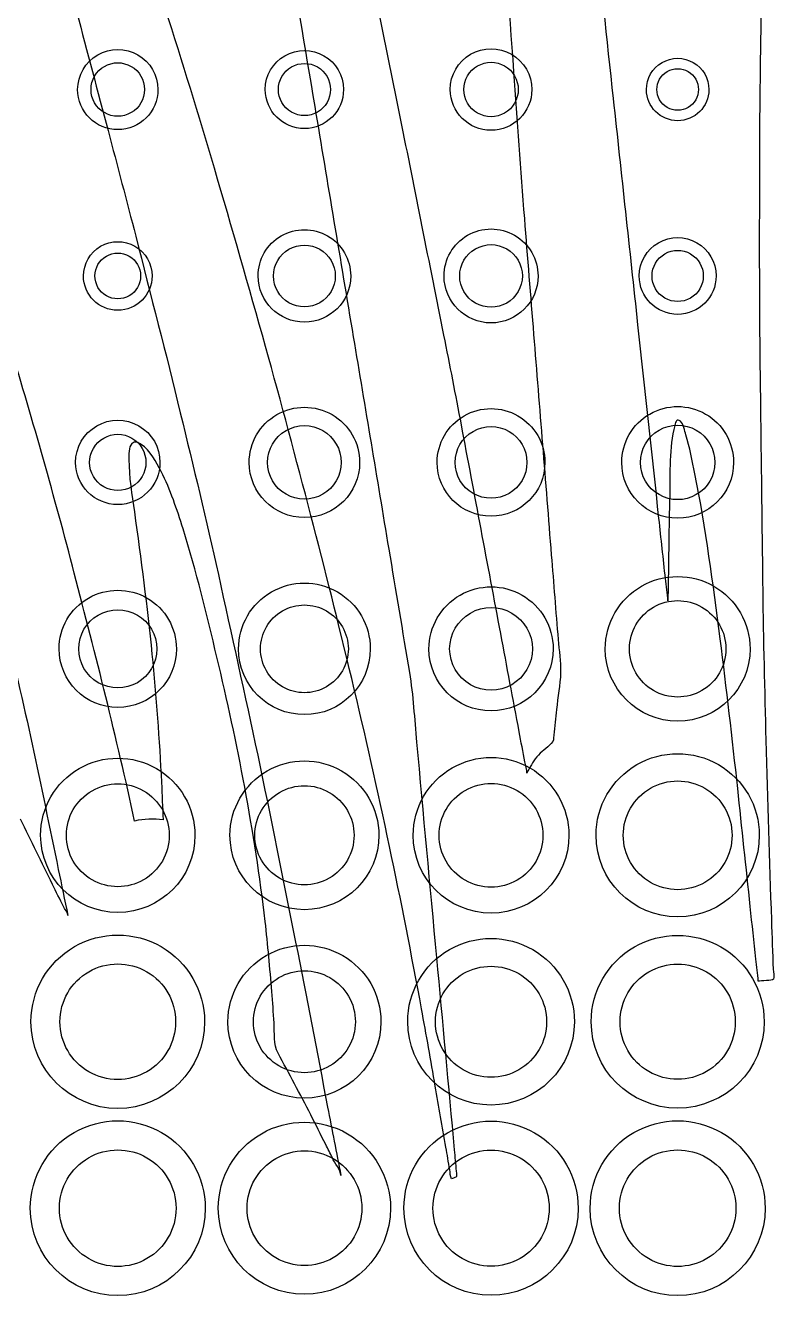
# Model space of a CAD drawing. Extents: x 9 to 391, y 39 to 560.
# Drawn here: x 137.5 to 201.7, y 368.5 to 477.5 of the extents above; entities that cross this region are included whole.
import ezdxf

# ---------------------------------------------------------------- set-up
doc = ezdxf.new("R2010")
doc.units = 0
doc.layers.add('Capa_1', color=7, linetype='CONTINUOUS')
doc.layers.add('Capa_2', color=7, linetype='CONTINUOUS')

msp = doc.modelspace()

# ---------------------------------------------------------------- linework, layer by layer
at = {"layer": 'Capa_1', "color": 7}
for points in [[(200.81604, 491.45212), (200.67295, 486.36856), (200.5748, 481.28407), (200.49226, 476.19959)], [(178.10805, 490.07645), (178.51071, 484.55725), (178.91429, 479.03714), (179.31695, 473.51795)], [(139.19361, 488.73471), (140.97763, 481.97924), (142.76071, 475.22378), (144.54472, 468.4683)], [(187.883, 471.21415), (187.32899, 476.33532), (186.7759, 481.45557), (186.2219, 486.57673)], [(159.72852, 485.73024), (160.57512, 480.66317), (161.42174, 475.59704), (162.26834, 470.52998)], [(153.66103, 465.24556), (152.32646, 469.8128), (150.90933, 474.35618), (149.4757, 478.89315)], [(169.62732, 469.51657), (169.02561, 472.53113), (168.41749, 475.54292), (167.78459, 478.55106)], [(200.49226, 476.19959), (200.42076, 471.78918), (200.38591, 467.37602), (200.38591, 462.96562)], [(179.31695, 473.51795), (179.62423, 469.31481), (179.91591, 465.10983), (180.23785, 460.90854)], [(189.98164, 451.80984), (189.28178, 458.27825), (188.58285, 464.74573), (187.883, 471.21415)], [(162.26834, 470.52998), (163.36902, 463.94418), (164.4697, 457.35746), (165.57037, 450.77166)], [(173.34211, 450.90832), (172.10385, 457.11075), (170.86558, 463.31412), (169.62732, 469.51657)], [(144.54472, 468.4683), (145.34273, 465.44642), (146.15172, 462.42818), (146.92128, 459.39988)], [(158.05091, 449.938), (156.62919, 455.05275), (155.14969, 460.15009), (153.66103, 465.24556)], [(200.38591, 462.96562), (200.385, 458.47266), (200.37131, 453.98065), (200.42621, 449.48862)], [(180.23785, 460.90854), (180.49193, 457.59317), (180.76894, 454.28054), (181.03493, 450.96609)], [(146.92128, 459.39988), (148.20265, 454.35209), (149.52531, 449.31345), (150.7443, 444.25006)], [(191.78033, 435.17337), (191.18045, 440.71917), (190.58059, 446.26404), (189.98164, 451.80984)], [(165.57037, 450.77166), (166.58574, 444.69761), (167.60021, 438.62265), (168.61558, 432.54859)], [(174.84362, 443.22473), (174.36115, 445.78989), (173.85392, 448.34864), (173.34211, 450.90832)], [(181.03493, 450.96609), (181.54033, 444.65817), (182.04572, 438.35026), (182.55112, 432.04235)], [(141.65546, 430.48966), (139.95674, 437.00759), (138.13053, 443.5026), (136.15482, 449.94165)], [(161.94088, 435.43933), (160.67052, 440.27987), (159.39099, 445.11673), (158.05091, 449.938)], [(200.42621, 449.48862), (200.50881, 442.67721), (200.59131, 435.86488), (200.67386, 429.05347)], [(150.7443, 444.25006), (151.8569, 439.62872), (152.98969, 435.00921), (154.00415, 430.36495)], [(193.61387, 443.52187), (193.30568, 443.78049), (193.23504, 443.50537), (193.14058, 443.16695)], [(178.21352, 425.29422), (177.08991, 431.27106), (175.96723, 437.24788), (174.84362, 443.22473)], [(193.14058, 443.16695), (192.615, 441.27494), (192.75075, 439.05185), (192.69847, 437.10757)], [(194.07707, 442.3709), (193.98437, 442.67905), (193.87987, 443.2981), (193.61387, 443.52187)], [(146.592, 441.60878), (146.28289, 441.31805), (146.33609, 440.60454), (146.33517, 440.2432)], [(147.38725, 441.53448), (147.12859, 441.7069), (146.84332, 441.84538), (146.592, 441.60878)], [(149.10429, 439.20593), (148.69337, 440.01573), (148.16963, 441.01172), (147.38725, 441.53448)], [(194.86406, 439.00324), (194.64025, 440.13221), (194.40911, 441.26852), (194.07707, 442.3709)], [(146.33517, 440.2432), (146.33117, 438.73637), (146.59567, 437.2268), (146.80387, 435.73832)], [(150.98187, 434.28377), (150.46088, 435.95658), (149.89953, 437.64041), (149.10429, 439.20593)], [(197.02872, 424.85034), (196.42885, 429.5808), (195.78954, 434.32413), (194.86406, 439.00324)], [(192.69847, 437.10757), (192.62607, 434.42776), (192.60577, 431.7452), (192.55997, 429.06448)], [(146.80387, 435.73832), (147.37348, 431.67918), (147.90456, 427.6237), (148.31089, 423.54438)], [(165.43737, 421.43592), (164.31743, 426.11503), (163.16263, 430.78498), (161.94088, 435.43933)], [(192.33708, 430.02103), (192.1518, 431.73878), (191.96561, 433.45561), (191.78033, 435.17337)], [(153.88032, 423.283), (153.00712, 426.96887), (152.10824, 430.66576), (150.98187, 434.28377)], [(168.61558, 432.54859), (169.20537, 429.0177), (169.79607, 425.4859), (170.38584, 421.95501)], [(182.55112, 432.04235), (182.74465, 429.623), (182.93911, 427.20365), (183.13264, 424.78522)], [(146.82957, 409.21627), (145.28494, 416.35051), (143.49543, 423.42604), (141.65546, 430.48966)], [(154.00415, 430.36495), (155.13326, 425.19792), (156.28897, 420.03457), (157.37681, 414.85838)], [(192.54347, 428.11435), (192.54347, 428.74165), (192.40496, 429.3983), (192.33708, 430.02103)], [(192.55997, 429.06448), (192.55497, 428.74807), (192.54877, 428.43166), (192.54347, 428.11435)], [(200.67386, 429.05347), (200.72606, 424.74762), (200.83346, 420.44544), (200.9417, 416.14051)], [(135.53293, 426.48919), (137.37381, 419.4045), (138.80011, 412.229), (140.2842, 405.06357)], [(179.79575, 416.8742), (179.26835, 419.68057), (178.74093, 422.48786), (178.21352, 425.29422)], [(183.13264, 424.78522), (183.20694, 423.86077), (183.37297, 422.8923), (183.34453, 421.9651)], [(198.52931, 412.00981), (198.07345, 416.29457), (197.57082, 420.57566), (197.02872, 424.85034)], [(148.31089, 423.54438), (148.67596, 419.88051), (148.94928, 416.19921), (149.12814, 412.52157)], [(156.26238, 412.11895), (155.57628, 415.86078), (154.7572, 419.58152), (153.88032, 423.283)], [(170.38584, 421.95501), (170.71421, 419.9878), (170.81143, 417.97932), (170.99488, 415.99559)], [(183.34453, 421.9651), (183.31153, 420.90858), (183.1033, 419.84106), (182.99598, 418.7873)], [(168.68071, 407.03172), (167.66349, 411.84656), (166.58299, 416.6495), (165.43737, 421.43592)], [(182.99598, 418.7873), (182.92168, 418.05544), (182.84647, 417.32449), (182.77217, 416.59264)], [(180.28097, 414.2916), (180.11953, 415.15277), (179.95719, 416.01395), (179.79575, 416.8742)], [(182.77217, 416.59264), (182.73547, 416.23222), (182.75757, 416.10656), (182.5502, 415.87728)], [(170.99488, 415.99559), (171.56449, 409.83259), (172.13408, 403.66957), (172.70369, 397.50656)], [(182.5502, 415.87728), (182.17139, 415.45725), (181.67057, 415.1647), (181.30551, 414.71072)], [(200.9417, 416.14051), (201.07102, 410.99732), (201.24255, 405.85873), (201.42324, 400.71738)], [(157.37681, 414.85838), (158.49859, 409.52168), (159.54607, 404.16757), (160.63023, 398.82262)], [(180.46441, 413.31762), (180.46441, 413.63036), (180.33876, 413.98619), (180.28097, 414.2916)], [(181.30551, 414.71072), (180.9643, 414.28609), (180.68088, 413.81654), (180.46441, 413.31762)], [(149.12814, 412.52157), (149.18034, 411.45497), (149.22444, 410.38837), (149.27306, 409.32085)], [(158.01979, 400.60091), (157.58043, 404.46288), (156.96315, 408.29643), (156.26238, 412.11895)], [(199.60706, 401.87019), (199.24751, 405.24977), (198.88887, 408.62933), (198.52931, 412.00981)], [(139.79072, 403.77778), (138.87623, 405.64411), (137.96085, 407.50952), (137.04636, 409.37584)], [(149.27306, 409.32085), (148.45949, 409.43095), (147.63031, 409.39515), (146.82957, 409.21627)], [(171.42598, 393.08607), (170.56654, 397.74501), (169.66031, 402.39662), (168.68071, 407.03172)], [(140.2842, 405.06357), (140.55844, 403.7411), (140.83178, 402.4177), (141.10604, 401.09521)], [(140.72262, 401.87751), (140.41169, 402.51124), (140.10166, 403.14496), (139.79072, 403.77778)], [(141.10604, 401.09521), (141.10604, 401.30891), (140.81344, 401.69134), (140.72262, 401.87751)], [(200.08677, 397.358), (199.92718, 398.86206), (199.76667, 400.36613), (199.60706, 401.87019)], [(158.59123, 394.57546), (158.42888, 396.5867), (158.24819, 398.5961), (158.01979, 400.60091)], [(201.42324, 400.71738), (201.47264, 399.30319), (201.52234, 397.88808), (201.57275, 396.47389)], [(160.63023, 398.82262), (161.58599, 394.11233), (162.46194, 389.38552), (163.37277, 384.66696)], [(172.70369, 397.50656), (173.21275, 392.00113), (173.72181, 386.49569), (174.22997, 380.99025)], [(200.28674, 395.47974), (200.28674, 396.09788), (200.1519, 396.74444), (200.08677, 397.358)], [(201.57275, 396.47389), (201.57775, 396.32716), (201.69112, 395.76497), (201.60205, 395.64299)], [(201.60205, 395.64299), (201.49745, 395.49993), (200.50503, 395.50359), (200.28674, 395.47974)], [(158.78292, 391.88557), (158.72522, 392.78251), (158.66368, 393.67945), (158.59123, 394.57546)], [(172.60646, 386.46543), (172.22489, 388.67475), (171.83323, 390.88134), (171.42598, 393.08607)], [(159.12415, 389.28555), (158.70955, 390.04951), (158.83796, 391.02899), (158.78292, 391.88557)], [(161.92537, 384.00297), (161.01548, 385.77667), (160.07439, 387.53386), (159.12415, 389.28555)], [(173.51268, 381.22228), (173.21092, 382.9703), (172.90914, 384.7174), (172.60646, 386.46543)], [(163.20765, 381.45706), (162.78572, 382.30815), (162.35921, 383.15739), (161.92537, 384.00297)], [(163.37277, 384.66696), (163.75066, 382.71076), (164.12764, 380.75547), (164.50554, 378.79926)], [(163.77725, 380.30333), (163.58923, 380.68944), (163.39844, 381.0728), (163.20765, 381.45706)], [(173.84563, 379.29726), (173.73465, 379.93924), (173.62367, 380.58031), (173.51268, 381.22228)], [(174.22997, 380.99025), (174.28597, 380.38496), (174.34182, 379.77966), (174.39782, 379.17528)], [(164.50554, 378.79926), (164.50554, 379.21747), (163.96254, 379.92181), (163.77725, 380.30333)], [(173.98231, 378.50579), (173.87872, 378.71305), (173.88411, 379.07257), (173.84563, 379.29726)], [(174.39782, 379.17528), (174.44562, 378.65528), (174.53723, 378.68095), (173.98231, 378.50579)]]:
    msp.add_open_spline(points, degree=3, dxfattribs=at)
at = {"layer": 'Capa_2', "color": 5}
for points in [[(147.678149, 471.990906)], [(163.619317, 471.990905)], [(179.71736, 471.990906)], [(195.168346, 471.990905)], [(147.34481, 455.990906)], [(164.031089, 455.990905)], [(180.0703, 455.990905)], [(195.580106, 455.990905)], [(147.795792, 439.990908)], [(164.540892, 439.990902)], [(180.46246, 439.990902)], [(196.580103, 439.990907)], [(148.736967, 423.990907)], [(165.148738, 423.990904)], [(180.933052, 423.990902)], [(197.521287, 423.990906)], [(149.795795, 407.99091)], [(165.63893, 407.99091)], [(181.835005, 407.990905)], [(198.050691, 407.990907)], [(150.344809, 391.990909)], [(165.756573, 391.990905)], [(182.148734, 391.990905)], [(198.325208, 391.990902)], [(150.38403, 375.990904)], [(166.305598, 375.990904)], [(182.364419, 375.990907)], [(198.38403, 375.990904)]]:
    msp.add_lwpolyline(points, close=True, dxfattribs=at)
at = {"layer": 'Capa_2', "color": 7}
for points in [[(148.825208, 471.990906)], [(164.736964, 471.990905)], [(180.884026, 471.990906)], [(196.060502, 471.990905)], [(148.325202, 455.990906)], [(165.354619, 455.990905)], [(181.413438, 455.990905)], [(196.678145, 455.990905)], [(149.001674, 439.990908)], [(166.119324, 439.990902)], [(182.001676, 439.990902)], [(198.178143, 439.990907)], [(150.413438, 423.990907)], [(167.031091, 423.990904)], [(182.707562, 423.990902)], [(199.589915, 423.990906)], [(152.001677, 407.99091)], [(167.766381, 407.99091)], [(184.060496, 407.990905)], [(200.384024, 407.990907)], [(152.825201, 391.990909)], [(167.942848, 391.990905)], [(184.531087, 391.990905)], [(200.795796, 391.990902)], [(152.88403, 375.990904)], [(168.766382, 375.990904)], [(184.854615, 375.990907)], [(200.88403, 375.990904)]]:
    msp.add_lwpolyline(points, close=True, dxfattribs=at)
for points in [[(143.663443, 474.971052), (144.728147, 475.585759), (146.039916, 475.585759), (147.104619, 474.971052)], [(159.707553, 474.894637), (160.744956, 475.493583), (162.02309, 475.493583), (163.060494, 474.894637)], [(175.634027, 475.021994), (176.71693, 475.647209), (178.051123, 475.647209), (179.134027, 475.021994)], [(141.942855, 471.990906), (141.942855, 473.220319), (142.59874, 474.356345), (143.663443, 474.971052)], [(147.104619, 474.971052), (148.169323, 474.356345), (148.825208, 473.220319), (148.825208, 471.990906)], [(158.031082, 471.990905), (158.031082, 473.188796), (158.670149, 474.295692), (159.707553, 474.894637)], [(163.060494, 474.894637), (164.097897, 474.295692), (164.736964, 473.188796), (164.736964, 471.990905)], [(173.884027, 471.990906), (173.884027, 473.241335), (174.551123, 474.39678), (175.634027, 475.021994)], [(179.134027, 475.021994), (180.21693, 474.39678), (180.884026, 473.241335), (180.884026, 471.990906)], [(190.707562, 471.990905), (190.707562, 472.947116), (191.217694, 473.830691), (192.045797, 474.308797)], [(192.045797, 474.308797), (192.8739, 474.786902), (193.894164, 474.786902), (194.722267, 474.308797)], [(194.722267, 474.308797), (195.55037, 473.830691), (196.060502, 472.947116), (196.060502, 471.990905)], [(145.384031, 468.549729), (143.483522, 468.549729), (141.942855, 470.090396), (141.942855, 471.990906)], [(148.825208, 471.990906), (148.825208, 470.090396), (147.28454, 468.549729), (145.384031, 468.549729)], [(161.384023, 468.637964), (159.532245, 468.637964), (158.031082, 470.139127), (158.031082, 471.990905)], [(164.736964, 471.990905), (164.736964, 470.139127), (163.235802, 468.637964), (161.384023, 468.637964)], [(177.384027, 468.490906), (175.45103, 468.490906), (173.884027, 470.057909), (173.884027, 471.990906)], [(180.884026, 471.990906), (180.884026, 470.057909), (179.317023, 468.490906), (177.384027, 468.490906)], [(193.384032, 469.314435), (191.905858, 469.314435), (190.707562, 470.512732), (190.707562, 471.990905)], [(196.060502, 471.990906), (196.060502, 470.512732), (194.862206, 469.314435), (193.384032, 469.314435)], [(159.398736, 459.429536), (160.62724, 460.138813), (162.14082, 460.138813), (163.369324, 459.429536)], [(175.36932, 459.480478), (176.616024, 460.200263), (178.152027, 460.200263), (179.398732, 459.480478)], [(143.913438, 458.538039), (144.823441, 459.06343), (145.944611, 459.06343), (146.854614, 458.538039)], [(157.413442, 455.990905), (157.413442, 457.40946), (158.170232, 458.720258), (159.398736, 459.429536)], [(163.369324, 459.429536), (164.597829, 458.720258), (165.354619, 457.40946), (165.354619, 455.990905)], [(173.354614, 455.990905), (173.354614, 457.430475), (174.122615, 458.760693), (175.36932, 459.480478)], [(179.398732, 459.480478), (180.645436, 458.760693), (181.413438, 457.430475), (181.413438, 455.990905)], [(191.736969, 458.843695), (192.756173, 459.432132), (194.011883, 459.432132), (195.031087, 458.843695)], [(142.44285, 455.990906), (142.44285, 457.041687), (143.003435, 458.012649), (143.913438, 458.538039)], [(146.854614, 458.538039), (147.764617, 458.012649), (148.325202, 457.041687), (148.325202, 455.990906)], [(190.089911, 455.990905), (190.089911, 457.16778), (190.717766, 458.255257), (191.736969, 458.843695)], [(195.031087, 458.843695), (196.05029, 458.255257), (196.678145, 457.16778), (196.678145, 455.990905)], [(145.384026, 453.049729), (143.759659, 453.049729), (142.44285, 454.366539), (142.44285, 455.990906)], [(148.325202, 455.990906), (148.325202, 454.366539), (147.008393, 453.049729), (145.384026, 453.049729)], [(161.38403, 452.020317), (159.191135, 452.020317), (157.413442, 453.79801), (157.413442, 455.990905)], [(165.354619, 455.990905), (165.354619, 453.79801), (163.576926, 452.020317), (161.38403, 452.020317)], [(177.384026, 451.961493), (175.158643, 451.961493), (173.354614, 453.765522), (173.354614, 455.990905)], [(181.413438, 455.990905), (181.413438, 453.765522), (179.609408, 451.961493), (177.384026, 451.961493)], [(193.384028, 452.696788), (191.564737, 452.696788), (190.089911, 454.171614), (190.089911, 455.990905)], [(196.678145, 455.990905), (196.678145, 454.171614), (195.203319, 452.696788), (193.384028, 452.696788)], [(159.016382, 444.091787), (160.481487, 444.937666), (162.286571, 444.937666), (163.751677, 444.091787)], [(175.075205, 443.989902), (176.50391, 444.814765), (178.264147, 444.814765), (179.692852, 443.989902)], [(190.986966, 444.142735), (192.470271, 444.999122), (194.297779, 444.999122), (195.781084, 444.142735)], [(143.575204, 443.123882), (144.694508, 443.770113), (146.073547, 443.770113), (147.192851, 443.123882)], [(156.648735, 439.990902), (156.648735, 441.68266), (157.551277, 443.245909), (159.016382, 444.091787)], [(163.751677, 444.091787), (165.216782, 443.245909), (166.119324, 441.68266), (166.119324, 439.990902)], [(172.766382, 439.990902), (172.766382, 441.640629), (173.6465, 443.165039), (175.075205, 443.989902)], [(179.692852, 443.989902), (181.121558, 443.165039), (182.001676, 441.640629), (182.001676, 439.990902)], [(188.589907, 439.990907), (188.589907, 441.703681), (189.503661, 443.286348), (190.986966, 444.142735)], [(195.781084, 444.142735), (197.264389, 443.286348), (198.178143, 441.703681), (198.178143, 439.990907)], [(141.76638, 439.990908), (141.76638, 441.283369), (142.4559, 442.477652), (143.575204, 443.123882)], [(147.192851, 443.123882), (148.312154, 442.477652), (149.001674, 441.283369), (149.001674, 439.990908)], [(145.384027, 436.373262), (143.386056, 436.373262), (141.76638, 437.992937), (141.76638, 439.990908)], [(149.001674, 439.990908), (149.001674, 437.992937), (147.381998, 436.373262), (145.384027, 436.373262)], [(161.384029, 435.255608), (158.768799, 435.255608), (156.648735, 437.375671), (156.648735, 439.990902)], [(166.119324, 439.990902), (166.119324, 437.375672), (163.99926, 435.255608), (161.384029, 435.255608)], [(177.384029, 435.373255), (174.833773, 435.373255), (172.766382, 437.440646), (172.766382, 439.990902)], [(182.001676, 439.990902), (182.001676, 437.440646), (179.934285, 435.373255), (177.384029, 435.373255)], [(193.384025, 435.196789), (190.736307, 435.196789), (188.589907, 437.343189), (188.589907, 439.990907)], [(198.178143, 439.990907), (198.178143, 437.343189), (196.031743, 435.196789), (193.384025, 435.196789)], [(158.560502, 428.8814), (160.307709, 429.89015), (162.460355, 429.89015), (164.207561, 428.8814)], [(174.722268, 428.601213), (176.369374, 429.55217), (178.398692, 429.55217), (180.045797, 428.601213)], [(190.281091, 429.365357), (192.201198, 430.473932), (194.566867, 430.473932), (196.486974, 429.365357)], [(142.86932, 428.346505), (144.425425, 429.244923), (146.342626, 429.244923), (147.898732, 428.346505)], [(155.736973, 423.990904), (155.736973, 426.008404), (156.813296, 427.87265), (158.560502, 428.8814)], [(164.207561, 428.8814), (165.954767, 427.87265), (167.031091, 426.008404), (167.031091, 423.990904)], [(172.060503, 423.990902), (172.060503, 425.892816), (173.075162, 427.650256), (174.722268, 428.601213)], [(180.045797, 428.601213), (181.692903, 427.650256), (182.707562, 425.892816), (182.707562, 423.990902)], [(187.17815, 423.990906), (187.17815, 426.208054), (188.360985, 428.256783), (190.281091, 429.365357)], [(196.486974, 429.365357), (198.40708, 428.256783), (199.589915, 426.208054), (199.589915, 423.990906)], [(140.354614, 423.990907), (140.354614, 425.787743), (141.313215, 427.448087), (142.86932, 428.346505)], [(147.898732, 428.346505), (149.454837, 427.448087), (150.413438, 425.787743), (150.413438, 423.990907)], [(145.384026, 418.961495), (142.606359, 418.961495), (140.354614, 421.213239), (140.354614, 423.990907)], [(150.413438, 423.990907), (150.413438, 421.21324), (148.161693, 418.961495), (145.384026, 418.961495)], [(161.384032, 418.343845), (158.265247, 418.343845), (155.736973, 420.872119), (155.736973, 423.990904)], [(167.031091, 423.990904), (167.031091, 420.872119), (164.502816, 418.343845), (161.384032, 418.343845)], [(177.384033, 418.667372), (174.443929, 418.667372), (172.060503, 421.050797), (172.060503, 423.990902)], [(182.707562, 423.990902), (182.707562, 421.050797), (180.324137, 418.667372), (177.384033, 418.667372)], [(193.384033, 417.785023), (189.956618, 417.785023), (187.17815, 420.563491), (187.17815, 423.990906)], [(199.589915, 423.990906), (199.589915, 420.563491), (196.811447, 417.785023), (193.384033, 417.785023)], [(189.884024, 414.053085), (192.049832, 415.303515), (194.718217, 415.303515), (196.884024, 414.053085)], [(142.075206, 413.721961), (144.122713, 414.904089), (146.645346, 414.904089), (148.692853, 413.721961)], [(158.192852, 413.51819), (160.167559, 414.658288), (162.600498, 414.658288), (164.575205, 413.51819)], [(174.04579, 413.772898), (176.111497, 414.965535), (178.656553, 414.965535), (180.72226, 413.772898)], [(138.766383, 407.99091), (138.766383, 410.355168), (140.027699, 412.539832), (142.075206, 413.721961)], [(148.692853, 413.721961), (150.74036, 412.539832), (152.001677, 410.355168), (152.001677, 407.99091)], [(155.001675, 407.99091), (155.001675, 410.271105), (156.218145, 412.378093), (158.192852, 413.51819)], [(164.575205, 413.51819), (166.549912, 412.378093), (167.766381, 410.271105), (167.766381, 407.99091)], [(170.707554, 407.990905), (170.707554, 410.376178), (171.980082, 412.580262), (174.04579, 413.772898)], [(180.72226, 413.772898), (182.787967, 412.580262), (184.060496, 410.376178), (184.060496, 407.990905)], [(186.384024, 407.990907), (186.384024, 410.491766), (187.718217, 412.802655), (189.884024, 414.053085)], [(196.884024, 414.053085), (199.049832, 412.802655), (200.384024, 410.491766), (200.384024, 407.990907)], [(145.38403, 401.373263), (141.729204, 401.373263), (138.766383, 404.336085), (138.766383, 407.99091)], [(152.001677, 407.99091), (152.001677, 404.336085), (149.038855, 401.373263), (145.38403, 401.373263)], [(161.384028, 401.608557), (157.859152, 401.608557), (155.001676, 404.466034), (155.001675, 407.99091)], [(167.766381, 407.99091), (167.766381, 404.466034), (164.908905, 401.608557), (161.384028, 401.608557)], [(177.384025, 401.314435), (173.696712, 401.314435), (170.707554, 404.303592), (170.707554, 407.990905)], [(184.060496, 407.990905), (184.060496, 404.303592), (181.071338, 401.314435), (177.384025, 401.314435)], [(193.384024, 400.990907), (189.518031, 400.990907), (186.384024, 404.124914), (186.384024, 407.990907)], [(200.384024, 407.990907), (200.384024, 404.124914), (197.250018, 400.990907), (193.384024, 400.990907)], [(141.663436, 398.435157), (143.965744, 399.764395), (146.802304, 399.764395), (149.104612, 398.435157)], [(173.810498, 398.180439), (176.021806, 399.457138), (178.746249, 399.457138), (180.957557, 398.180439)], [(189.678149, 398.409678), (191.971357, 399.733662), (194.796706, 399.733662), (197.089914, 398.409678)], [(137.942848, 391.990909), (137.942848, 394.649385), (139.361128, 397.105919), (141.663436, 398.435157)], [(149.104612, 398.435157), (151.40692, 397.105919), (152.825201, 394.649385), (152.825201, 391.990909)], [(158.104613, 397.671013), (160.13392, 398.842634), (162.634129, 398.842634), (164.663436, 397.671013)], [(170.236969, 391.990905), (170.236969, 394.544303), (171.599191, 396.90374), (173.810498, 398.180439)], [(180.957557, 398.180439), (183.168865, 396.90374), (184.531087, 394.544303), (184.531087, 391.990905)], [(185.972267, 391.990902), (185.972267, 394.63887), (187.384941, 397.085694), (189.678149, 398.409678)], [(197.089914, 398.409678), (199.383122, 397.085694), (200.795796, 394.63887), (200.795796, 391.990902)], [(154.825201, 391.990905), (154.825201, 394.334147), (156.075306, 396.499392), (158.104613, 397.671013)], [(164.663436, 397.671013), (166.692743, 396.499392), (167.942848, 394.334147), (167.942848, 391.990905)], [(145.384024, 384.549733), (141.274376, 384.549733), (137.942848, 387.881261), (137.942848, 391.990909)], [(152.825201, 391.990909), (152.825201, 387.881261), (149.493673, 384.549733), (145.384024, 384.549733)], [(161.384024, 385.432082), (157.761686, 385.432082), (154.825201, 388.368567), (154.825201, 391.990905)], [(167.942848, 391.990905), (167.942848, 388.368567), (165.006363, 385.432082), (161.384024, 385.432082)], [(177.384028, 384.843846), (173.436816, 384.843846), (170.236969, 388.043693), (170.236969, 391.990905)], [(184.531087, 391.990905), (184.531087, 388.043693), (181.331239, 384.843846), (177.384028, 384.843846)], [(193.384032, 384.579137), (189.290627, 384.579137), (185.972267, 387.897497), (185.972267, 391.990902)], [(200.795796, 391.990902), (200.795796, 387.897497), (197.477436, 384.579137), (193.384032, 384.579137)], [(141.63403, 382.486095), (143.954538, 383.825841), (146.813522, 383.825841), (149.13403, 382.486095)], [(157.692853, 382.384209), (159.97696, 383.70294), (162.791098, 383.70294), (165.075205, 382.384209)], [(173.648733, 382.460626), (175.960141, 383.795118), (178.807913, 383.795118), (181.119321, 382.460626)], [(189.63403, 382.486095), (191.954538, 383.825841), (194.813522, 383.825841), (197.13403, 382.486095)], [(137.88403, 375.990904), (137.88403, 378.670396), (139.313522, 381.146349), (141.63403, 382.486095)], [(149.13403, 382.486095), (151.454538, 381.146349), (152.88403, 378.670396), (152.88403, 375.990904)], [(154.001676, 375.990904), (154.001676, 378.628365), (155.408745, 381.065479), (157.692853, 382.384209)], [(165.075205, 382.384209), (167.359313, 381.065479), (168.766382, 378.628365), (168.766382, 375.990904)], [(169.913439, 375.990907), (169.913439, 378.659891), (171.337325, 381.126134), (173.648733, 382.460626)], [(181.119321, 382.460626), (183.430729, 381.126134), (184.854615, 378.659891), (184.854615, 375.990907)], [(185.88403, 375.990904), (185.88403, 378.670396), (187.313522, 381.146349), (189.63403, 382.486095)], [(197.13403, 382.486095), (199.454538, 381.146349), (200.88403, 378.670396), (200.88403, 375.990904)], [(145.38403, 368.490904), (141.241894, 368.490904), (137.88403, 371.848769), (137.88403, 375.990904)], [(152.88403, 375.990904), (152.88403, 371.848769), (149.526165, 368.490904), (145.38403, 368.490904)], [(161.384029, 368.608551), (157.306868, 368.608551), (154.001676, 371.913743), (154.001676, 375.990904)], [(168.766382, 375.990904), (168.766382, 371.913743), (165.46119, 368.608551), (161.384029, 368.608551)], [(177.384027, 368.520319), (173.258135, 368.520318), (169.913439, 371.865015), (169.913439, 375.990907)], [(184.854615, 375.990907), (184.854615, 371.865015), (181.509919, 368.520319), (177.384027, 368.520319)], [(193.38403, 368.490904), (189.241894, 368.490904), (185.88403, 371.848769), (185.88403, 375.990904)], [(200.88403, 375.990904), (200.88403, 371.848769), (197.526165, 368.490904), (193.38403, 368.490904)]]:
    msp.add_open_spline(points, degree=3, dxfattribs=at)
at = {"layer": 'Capa_2', "color": 5}
for points in [[(144.236973, 473.97767), (144.946775, 474.387474), (145.821288, 474.387474), (146.53109, 473.97767)], [(160.266376, 473.926727), (160.957979, 474.326023), (161.810068, 474.326023), (162.50167, 473.926727)], [(176.21736, 474.011631), (176.939296, 474.428441), (177.828757, 474.428441), (178.550693, 474.011631)], [(143.089914, 471.990906), (143.089914, 472.810515), (143.52717, 473.567865), (144.236973, 473.97767)], [(146.53109, 473.97767), (147.240892, 473.567865), (147.678149, 472.810515), (147.678149, 471.990906)], [(159.148729, 471.990905), (159.148729, 472.789499), (159.574774, 473.52743), (160.266376, 473.926727)], [(162.50167, 473.926727), (163.193273, 473.52743), (163.619317, 472.789499), (163.619317, 471.990905)], [(175.050693, 471.990906), (175.050693, 472.824525), (175.495424, 473.594822), (176.21736, 474.011631)], [(178.550693, 474.011631), (179.272629, 473.594822), (179.71736, 472.824525), (179.71736, 471.990906)], [(191.599718, 471.990905), (191.599718, 472.628379), (191.939807, 473.217429), (192.491875, 473.536166)], [(192.491875, 473.536166), (193.043944, 473.854903), (193.72412, 473.854903), (194.276189, 473.536166)], [(194.276189, 473.536166), (194.828257, 473.217429), (195.168346, 472.628379), (195.168346, 471.990905)], [(144.236973, 470.004142), (143.52717, 470.413946), (143.089914, 471.171296), (143.089914, 471.990906)], [(147.678149, 471.990906), (147.678149, 471.171296), (147.240892, 470.413946), (146.53109, 470.004142)], [(160.266376, 470.055084), (159.574774, 470.454381), (159.148729, 471.192312), (159.148729, 471.990905)], [(163.619317, 471.990905), (163.619317, 471.192312), (163.193273, 470.454381), (162.50167, 470.055084)], [(176.21736, 469.97018), (175.495424, 470.38699), (175.050693, 471.157286), (175.050693, 471.990906)], [(179.71736, 471.990906), (179.71736, 471.157286), (179.272629, 470.38699), (178.550693, 469.97018)], [(192.491875, 470.445645), (191.939807, 470.764381), (191.599718, 471.353432), (191.599718, 471.990905)], [(195.168346, 471.990905), (195.168346, 471.353432), (194.828257, 470.764381), (194.276189, 470.445645)], [(146.53109, 470.004142), (145.821288, 469.594337), (144.946775, 469.594337), (144.236973, 470.004142)], [(162.50167, 470.055084), (161.810068, 469.655787), (160.957979, 469.655787), (160.266376, 470.055084)], [(178.550693, 469.97018), (177.828757, 469.55337), (176.939296, 469.55337), (176.21736, 469.97018)], [(194.276189, 470.445645), (193.72412, 470.126908), (193.043944, 470.126908), (192.491875, 470.445645)], [(144.403634, 457.688995), (145.010303, 458.039255), (145.757749, 458.039255), (146.364418, 457.688995)], [(158.736971, 455.990905), (158.736971, 456.936608), (159.241498, 457.810474), (160.060501, 458.283325)], [(160.060501, 458.283325), (160.879504, 458.756177), (161.888557, 458.756177), (162.70756, 458.283325)], [(162.70756, 458.283325), (163.526563, 457.810474), (164.031089, 456.936608), (164.031089, 455.990905)], [(174.697751, 455.990905), (174.697751, 456.950619), (175.209752, 457.83743), (176.040888, 458.317287)], [(176.040888, 458.317287), (176.872025, 458.797144), (177.896027, 458.797144), (178.727163, 458.317287)], [(178.727163, 458.317287), (179.558299, 457.83743), (180.0703, 456.950619), (180.0703, 455.990905)], [(191.18795, 455.990905), (191.18795, 456.775488), (191.60652, 457.500473), (192.285989, 457.892765)], [(192.285989, 457.892765), (192.965458, 458.285056), (193.802598, 458.285056), (194.482067, 457.892765)], [(194.482067, 457.892765), (195.161536, 457.500473), (195.580106, 456.775488), (195.580106, 455.990905)], [(143.423242, 455.990906), (143.423242, 456.691426), (143.796965, 457.338734), (144.403634, 457.688995)], [(146.364418, 457.688995), (146.971087, 457.338734), (147.34481, 456.691426), (147.34481, 455.990906)], [(144.403634, 454.292817), (143.796965, 454.643077), (143.423242, 455.290385), (143.423242, 455.990906)], [(147.34481, 455.990906), (147.34481, 455.290385), (146.971087, 454.643077), (146.364418, 454.292817)], [(160.060501, 453.698485), (159.241498, 454.171336), (158.736971, 455.045202), (158.736971, 455.990905)], [(164.031089, 455.990905), (164.031089, 455.045202), (163.526563, 454.171336), (162.70756, 453.698485)], [(176.040888, 453.664523), (175.209752, 454.14438), (174.697751, 455.031192), (174.697751, 455.990905)], [(180.0703, 455.990905), (180.0703, 455.031192), (179.558299, 454.14438), (178.727163, 453.664523)], [(192.285989, 454.089046), (191.60652, 454.481337), (191.18795, 455.206322), (191.18795, 455.990905)], [(195.580106, 455.990905), (195.580106, 455.206322), (195.161536, 454.481337), (194.482067, 454.089046)], [(146.364418, 454.292817), (145.757749, 453.942556), (145.010303, 453.942556), (144.403634, 454.292817)], [(162.70756, 453.698485), (161.888557, 453.225633), (160.879504, 453.225633), (160.060501, 453.698485)], [(178.727163, 453.664523), (177.896027, 453.184666), (176.872025, 453.184666), (176.040888, 453.664523)], [(194.482067, 454.089046), (193.802598, 453.696754), (192.965458, 453.696754), (192.285989, 454.089046)], [(158.227167, 439.990902), (158.227167, 441.118741), (158.828861, 442.160906), (159.805598, 442.724826)], [(159.805598, 442.724826), (160.782335, 443.288745), (161.985724, 443.288745), (162.962461, 442.724826)], [(162.962461, 442.724826), (163.939198, 442.160906), (164.540892, 441.118741), (164.540892, 439.990902)], [(174.305597, 439.990902), (174.305597, 441.09072), (174.892343, 442.106993), (175.844813, 442.656902)], [(175.844813, 442.656902), (176.797283, 443.206811), (177.970775, 443.206811), (178.923245, 442.656902)], [(178.923245, 442.656902), (179.875715, 442.106993), (180.46246, 441.09072), (180.46246, 439.990902)], [(190.187946, 439.990907), (190.187946, 441.132756), (190.797115, 442.187868), (191.785986, 442.758792)], [(191.785986, 442.758792), (192.774856, 443.329717), (193.993194, 443.329717), (194.982064, 442.758792)], [(194.982064, 442.758792), (195.970934, 442.187868), (196.580103, 441.132756), (196.580103, 439.990907)], [(142.972263, 439.990908), (142.972263, 440.852549), (143.431942, 441.648738), (144.178145, 442.079558)], [(144.178145, 442.079558), (144.924348, 442.510378), (145.843707, 442.510378), (146.58991, 442.079558)], [(146.58991, 442.079558), (147.336112, 441.648738), (147.795792, 440.852549), (147.795792, 439.990908)], [(144.178145, 437.902259), (143.431942, 438.333079), (142.972263, 439.129268), (142.972263, 439.990908)], [(147.795792, 439.990908), (147.795792, 439.129268), (147.336112, 438.333079), (146.58991, 437.902259)], [(159.805598, 437.256979), (158.828861, 437.820898), (158.227167, 438.863064), (158.227167, 439.990902)], [(164.540892, 439.990902), (164.540892, 438.863064), (163.939198, 437.820898), (162.962461, 437.256979)], [(175.844813, 437.324903), (174.892343, 437.874811), (174.305597, 438.891085), (174.305597, 439.990902)], [(180.46246, 439.990902), (180.46246, 438.891085), (179.875715, 437.874811), (178.923245, 437.324903)], [(191.785986, 437.223022), (190.797115, 437.793946), (190.187946, 438.849058), (190.187946, 439.990907)], [(196.580103, 439.990907), (196.580103, 438.849058), (195.970934, 437.793946), (194.982064, 437.223022)], [(146.58991, 437.902259), (145.843707, 437.471439), (144.924348, 437.471439), (144.178145, 437.902259)], [(162.962461, 437.256979), (161.985724, 436.69306), (160.782335, 436.69306), (159.805598, 437.256979)], [(178.923245, 437.324903), (177.970775, 436.774994), (176.797283, 436.774994), (175.844813, 437.324903)], [(194.982064, 437.223022), (193.993194, 436.652098), (192.774856, 436.652098), (191.785986, 437.223022)], [(143.707555, 426.894639), (144.744959, 427.493584), (146.023093, 427.493584), (147.060497, 426.894639)], [(159.501679, 427.251235), (160.666483, 427.923735), (162.101581, 427.923735), (163.266385, 427.251235)], [(175.609523, 427.064443), (176.707593, 427.698414), (178.060472, 427.698414), (179.158543, 427.064443)], [(189.246778, 423.990906), (189.246778, 425.469004), (190.035334, 426.834824), (191.315405, 427.573873)], [(191.315405, 427.573873), (192.595476, 428.312923), (194.172589, 428.312923), (195.45266, 427.573873)], [(195.45266, 427.573873), (196.732731, 426.834824), (197.521287, 425.469004), (197.521287, 423.990906)], [(142.031085, 423.990907), (142.031085, 425.188797), (142.670152, 426.295694), (143.707555, 426.894639)], [(147.060497, 426.894639), (148.0979, 426.295694), (148.736967, 425.188797), (148.736967, 423.990907)], [(157.619326, 423.990904), (157.619326, 425.335904), (158.336875, 426.578735), (159.501679, 427.251235)], [(163.266385, 427.251235), (164.431189, 426.578735), (165.148738, 425.335904), (165.148738, 423.990904)], [(173.835013, 423.990902), (173.835013, 425.258844), (174.511452, 426.430471), (175.609523, 427.064443)], [(179.158543, 427.064443), (180.256613, 426.430471), (180.933052, 425.258844), (180.933052, 423.990902)], [(143.707555, 421.087175), (142.670152, 421.68612), (142.031085, 422.793016), (142.031085, 423.990907)], [(148.736967, 423.990907), (148.736967, 422.793016), (148.0979, 421.68612), (147.060497, 421.087175)], [(159.501679, 420.730573), (158.336875, 421.403073), (157.619326, 422.645904), (157.619326, 423.990904)], [(165.148738, 423.990904), (165.148738, 422.645904), (164.431189, 421.403073), (163.266385, 420.730573)], [(175.609523, 420.91736), (174.511452, 421.551332), (173.835013, 422.722959), (173.835013, 423.990902)], [(180.933052, 423.990902), (180.933052, 422.722959), (180.256613, 421.551332), (179.158543, 420.91736)], [(191.315405, 420.407938), (190.035334, 421.146987), (189.246778, 422.512807), (189.246778, 423.990906)], [(197.521287, 423.990906), (197.521287, 422.512807), (196.732731, 421.146987), (195.45266, 420.407938)], [(147.060497, 421.087175), (146.023093, 420.488229), (144.744959, 420.488229), (143.707555, 421.087175)], [(179.158543, 420.91736), (178.060472, 420.283389), (176.707593, 420.283389), (175.609523, 420.91736)], [(163.266385, 420.730573), (162.101581, 420.058073), (160.666483, 420.058073), (159.501679, 420.730573)], [(195.45266, 420.407938), (194.172589, 419.668888), (192.595476, 419.668888), (191.315405, 420.407938)], [(143.178147, 411.81161), (144.543152, 412.599696), (146.224907, 412.599696), (147.589912, 411.81161)], [(159.256577, 411.675764), (160.573049, 412.435829), (162.195008, 412.435829), (163.511479, 411.675764)], [(175.158535, 411.845567), (176.535673, 412.640658), (178.232377, 412.640658), (179.609515, 411.845567)], [(188.717358, 407.990907), (188.717358, 409.658147), (189.606819, 411.198739), (191.050691, 412.032359)], [(191.050691, 412.032359), (192.494563, 412.865979), (194.273486, 412.865979), (195.717358, 412.032359)], [(195.717358, 412.032359), (197.161229, 411.198739), (198.050691, 409.658147), (198.050691, 407.990907)], [(140.972265, 407.99091), (140.972265, 409.567082), (141.813143, 411.023525), (143.178147, 411.81161)], [(147.589912, 411.81161), (148.954917, 411.023525), (149.795795, 409.567082), (149.795795, 407.99091)], [(157.129126, 407.99091), (157.129126, 409.51104), (157.940106, 410.915699), (159.256577, 411.675764)], [(163.511479, 411.675764), (164.827951, 410.915699), (165.63893, 409.51104), (165.63893, 407.99091)], [(172.933045, 407.990905), (172.933045, 409.581087), (173.781397, 411.050476), (175.158535, 411.845567)], [(179.609515, 411.845567), (180.986653, 411.050476), (181.835005, 409.581087), (181.835005, 407.990905)], [(143.178147, 404.17021), (141.813143, 404.958296), (140.972265, 406.414738), (140.972265, 407.99091)], [(149.795795, 407.99091), (149.795795, 406.414738), (148.954917, 404.958296), (147.589912, 404.17021)], [(159.256577, 404.306057), (157.940106, 405.066122), (157.129126, 406.47078), (157.129126, 407.99091)], [(165.63893, 407.99091), (165.63893, 406.47078), (164.827951, 405.066122), (163.511479, 404.306057)], [(175.158535, 404.136243), (173.781397, 404.931334), (172.933045, 406.400723), (172.933045, 407.990905)], [(181.835005, 407.990905), (181.835005, 406.400723), (180.986653, 404.931334), (179.609515, 404.136243)], [(191.050691, 403.949455), (189.606819, 404.783075), (188.717358, 406.323668), (188.717358, 407.990907)], [(198.050691, 407.990907), (198.050691, 406.323668), (197.161229, 404.783075), (195.717358, 403.949455)], [(147.589912, 404.17021), (146.224907, 403.382124), (144.543152, 403.382124), (143.178147, 404.17021)], [(163.511479, 404.306057), (162.195008, 403.545992), (160.573049, 403.545992), (159.256577, 404.306057)], [(179.609515, 404.136243), (178.232377, 403.341152), (176.535673, 403.341152), (175.158535, 404.136243)], [(195.717358, 403.949455), (194.273486, 403.115836), (192.494563, 403.115836), (191.050691, 403.949455)], [(142.903632, 396.287074), (144.438504, 397.173233), (146.329544, 397.173233), (147.864416, 396.287074)], [(175.001675, 396.117261), (176.47588, 396.968394), (178.292175, 396.968394), (179.766381, 396.117261)], [(190.913443, 396.270086), (192.442249, 397.152742), (194.325814, 397.152742), (195.85462, 396.270086)], [(140.42324, 391.990909), (140.42324, 393.763227), (141.36876, 395.400916), (142.903632, 396.287074)], [(147.864416, 396.287074), (149.399288, 395.400916), (150.344809, 393.763227), (150.344809, 391.990909)], [(157.011475, 391.990905), (157.011475, 393.553066), (157.844878, 394.996563), (159.19775, 395.777644)], [(159.19775, 395.777644), (160.550621, 396.558724), (162.217428, 396.558724), (163.570299, 395.777644)], [(163.570299, 395.777644), (164.92317, 394.996563), (165.756573, 393.553066), (165.756573, 391.990905)], [(172.619322, 391.990905), (172.619322, 393.69317), (173.52747, 395.266128), (175.001675, 396.117261)], [(179.766381, 396.117261), (181.240586, 395.266128), (182.148734, 393.69317), (182.148734, 391.990905)], [(188.442855, 391.990902), (188.442855, 393.756214), (189.384638, 395.38743), (190.913443, 396.270086)], [(195.85462, 396.270086), (197.383425, 395.38743), (198.325208, 393.756214), (198.325208, 391.990902)], [(142.903632, 387.694744), (141.36876, 388.580903), (140.42324, 390.218592), (140.42324, 391.990909)], [(150.344809, 391.990909), (150.344809, 390.218592), (149.399288, 388.580903), (147.864416, 387.694744)], [(159.19775, 388.204167), (157.844878, 388.985247), (157.011475, 390.428744), (157.011475, 391.990905)], [(165.756573, 391.990905), (165.756573, 390.428744), (164.92317, 388.985247), (163.570299, 388.204167)], [(175.001675, 387.864548), (173.52747, 388.715681), (172.619322, 390.288639), (172.619322, 391.990905)], [(182.148734, 391.990905), (182.148734, 390.288639), (181.240586, 388.715681), (179.766381, 387.864548)], [(190.913443, 387.711717), (189.384638, 388.594374), (188.442855, 390.225589), (188.442855, 391.990902)], [(198.325208, 391.990902), (198.325208, 390.225589), (197.383425, 388.594374), (195.85462, 387.711717)], [(163.570299, 388.204167), (162.217428, 387.423086), (160.550621, 387.423086), (159.19775, 388.204167)], [(147.864416, 387.694744), (146.329544, 386.808585), (144.438504, 386.808585), (142.903632, 387.694744)], [(179.766381, 387.864548), (178.292175, 387.013415), (176.47588, 387.013415), (175.001675, 387.864548)], [(195.85462, 387.711717), (194.325814, 386.829061), (192.442249, 386.829061), (190.913443, 387.711717)], [(142.88403, 380.321031), (144.431035, 381.214195), (146.337024, 381.214195), (147.88403, 380.321031)], [(158.923245, 380.253108), (160.445983, 381.132261), (162.322075, 381.132261), (163.844813, 380.253108)], [(174.893831, 380.304053), (176.43477, 381.193714), (178.333284, 381.193714), (179.874223, 380.304053)], [(190.88403, 380.321031), (192.431035, 381.214195), (194.337024, 381.214195), (195.88403, 380.321031)], [(140.38403, 375.990904), (140.38403, 377.777232), (141.337024, 379.427867), (142.88403, 380.321031)], [(147.88403, 380.321031), (149.431035, 379.427867), (150.38403, 377.777232), (150.38403, 375.990904)], [(156.46246, 375.990904), (156.46246, 377.749211), (157.400506, 379.373954), (158.923245, 380.253108)], [(163.844813, 380.253108), (165.367552, 379.373954), (166.305598, 377.749211), (166.305598, 375.990904)], [(172.403635, 375.990907), (172.403635, 377.770229), (173.352892, 379.414391), (174.893831, 380.304053)], [(179.874223, 380.304053), (181.415162, 379.414391), (182.364419, 377.770229), (182.364419, 375.990907)], [(188.38403, 375.990904), (188.38403, 377.777232), (189.337024, 379.427867), (190.88403, 380.321031)], [(195.88403, 380.321031), (197.431035, 379.427867), (198.38403, 377.777232), (198.38403, 375.990904)], [(142.88403, 371.660777), (141.337024, 372.553941), (140.38403, 374.204576), (140.38403, 375.990904)], [(150.38403, 375.990904), (150.38403, 374.204576), (149.431035, 372.553941), (147.88403, 371.660777)], [(158.923245, 371.728701), (157.400506, 372.607854), (156.46246, 374.232597), (156.46246, 375.990904)], [(166.305598, 375.990904), (166.305598, 374.232597), (165.367552, 372.607854), (163.844813, 371.728701)], [(174.893831, 371.677761), (173.352892, 372.567422), (172.403635, 374.211584), (172.403635, 375.990907)], [(182.364419, 375.990907), (182.364419, 374.211584), (181.415162, 372.567422), (179.874223, 371.677761)], [(190.88403, 371.660777), (189.337024, 372.553941), (188.38403, 374.204576), (188.38403, 375.990904)], [(198.38403, 375.990904), (198.38403, 374.204576), (197.431035, 372.553941), (195.88403, 371.660777)], [(163.844813, 371.728701), (162.322075, 370.849547), (160.445983, 370.849547), (158.923245, 371.728701)], [(147.88403, 371.660777), (146.337024, 370.767613), (144.431035, 370.767613), (142.88403, 371.660777)], [(179.874223, 371.677761), (178.333284, 370.788099), (176.43477, 370.788099), (174.893831, 371.677761)], [(195.88403, 371.660777), (194.337024, 370.767613), (192.431035, 370.767613), (190.88403, 371.660777)]]:
    msp.add_open_spline(points, degree=3, dxfattribs=at)

doc.saveas('drawing.dxf')
